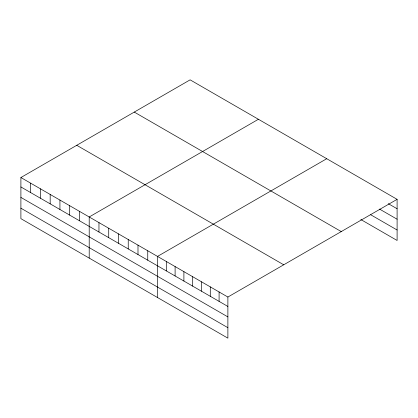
<?xml version="1.0" encoding="UTF-8"?>
<svg xmlns="http://www.w3.org/2000/svg" width="418" height="418" viewBox="0 0 418 418"><rect width="100%" height="100%" fill="white"/><g stroke="black" fill="none" stroke-linecap="round" stroke-linejoin="round"><path stroke-width="0.63" d="M227.883 316.912L227.883 297.036L20.9 177.535L20.9 218.656L227.883 338.157L227.883 316.912L20.9 197.411M360.812 219.513L397.1 240.465L397.1 199.344L190.117 79.843L20.9 177.535M258.418 119.276L89.206 216.973L89.206 258.094M326.724 158.715L157.513 256.406L157.513 297.527M227.883 297.036L397.1 199.344M388.301 203.676L397.1 208.754M379.507 209.063L397.1 219.22M370.709 214.763L397.1 229.999M134.272 112.081L341.26 231.582M76.74 145.297L283.728 264.798M20.9 186.951L227.883 306.451M20.9 208.195L227.883 327.696M219.089 291.957L219.089 301.373M210.291 286.879L210.291 296.294M201.497 281.8L201.497 291.215M192.698 276.721L192.698 286.137M183.899 271.643L183.899 281.058M175.105 266.564L175.105 275.979M166.307 261.485L166.307 270.901M147.753 250.774L147.753 260.184M137.992 245.141L137.992 254.552M128.237 239.504L128.237 248.919M118.477 233.871L118.477 243.286M108.722 228.238L108.722 237.654M98.962 222.606L98.962 232.016M79.446 211.336L79.446 220.751M69.691 205.703L69.691 215.118M59.931 200.07L59.931 209.481M50.176 194.438L50.176 203.848M40.415 188.805L40.415 198.216M30.66 183.168L30.66 192.583"/></g></svg>
